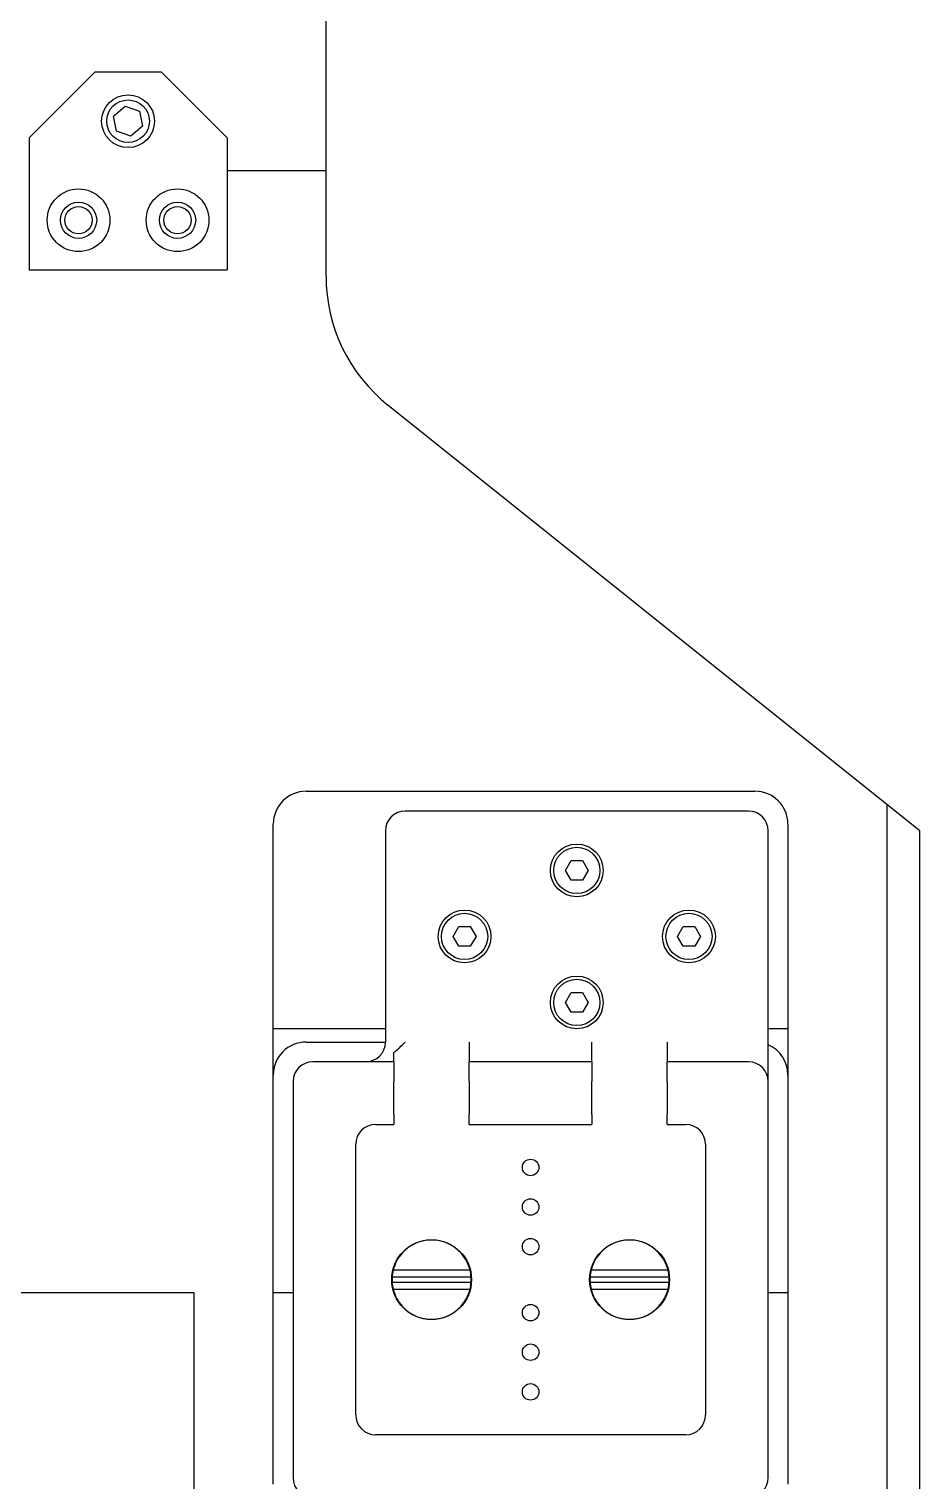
# Model space of a CAD drawing. Header units: millimetres. Extents: x 0 to 7722, y 0 to 5460.
# Drawn here: x 3447.6 to 3582.6, y 1259.1 to 1479.1 of the extents above; entities that cross this region are included whole.
import ezdxf

# ---------------------------------------------------------------- set-up
doc = ezdxf.new("R2010")
doc.units = ezdxf.units.MM
doc.header["$LTSCALE"] = 5
doc.layers.get('0').update_dxf_attribs({"linetype": 'CONTINUOUS'})

msp = doc.modelspace()

# ---------------------------------------------------------------- linework, layer by layer
for p, q in [((3492.632, 1457.589), (3492.632, 1502.589)), ((3447.632, 1462.589), (3457.632, 1472.589)), ((3457.632, 1472.589), (3467.632, 1472.589)), ((3467.632, 1472.589), (3477.632, 1462.589)), ((3460.449, 1465.841), (3462.192, 1467.356)), ((3462.192, 1467.356), (3464.376, 1466.603)), ((3460.889, 1463.574), (3460.449, 1465.841)), ((3464.376, 1466.603), (3464.816, 1464.336)), ((3463.073, 1462.821), (3460.889, 1463.574)), ((3464.816, 1464.336), (3463.073, 1462.821)), ((3447.632, 1462.589), (3447.632, 1442.589)), ((3477.632, 1462.589), (3477.632, 1442.589)), ((3492.632, 1457.589), (3477.632, 1457.589)), ((3492.632, 1457.589), (3477.632, 1457.589)), ((3492.632, 1441.604), (3492.632, 1457.589)), ((3447.632, 1442.589), (3477.632, 1442.589)), ((3577.632, 1361.589), (3502.015, 1422.082)), ((3489.632, 1363.589), (3557.632, 1363.589)), ((3556.632, 1360.589), (3504.632, 1360.589)), ((3582.632, 1357.589), (3577.632, 1361.589)), ((3577.632, 1361.589), (3577.632, 1242.589)), ((3484.632, 1258.589), (3484.632, 1358.589)), ((3501.632, 1357.589), (3501.632, 1325.589)), ((3559.632, 1325.589), (3559.632, 1357.589)), ((3562.632, 1358.589), (3562.632, 1258.589)), ((3582.632, 1242.589), (3582.632, 1357.589)), ((3528.9, 1351.589), (3529.766, 1353.089)), ((3529.766, 1353.089), (3531.498, 1353.089)), ((3531.498, 1353.089), (3532.365, 1351.589)), ((3529.766, 1350.089), (3528.9, 1351.589)), ((3532.365, 1351.589), (3531.498, 1350.089)), ((3531.498, 1350.089), (3529.766, 1350.089)), ((3511.9, 1341.589), (3512.766, 1343.089)), ((3512.766, 1343.089), (3514.498, 1343.089)), ((3514.498, 1343.089), (3515.365, 1341.589)), ((3545.9, 1341.589), (3546.766, 1343.089)), ((3546.766, 1343.089), (3548.498, 1343.089)), ((3548.498, 1343.089), (3549.365, 1341.589)), ((3512.766, 1340.089), (3511.9, 1341.589)), ((3514.498, 1340.089), (3512.766, 1340.089)), ((3515.365, 1341.589), (3514.498, 1340.089)), ((3546.766, 1340.089), (3545.9, 1341.589)), ((3548.498, 1340.089), (3546.766, 1340.089)), ((3549.365, 1341.589), (3548.498, 1340.089)), ((3528.9, 1331.589), (3529.766, 1333.089)), ((3529.766, 1333.089), (3531.498, 1333.089)), ((3531.498, 1333.089), (3532.365, 1331.589)), ((3529.766, 1330.089), (3528.9, 1331.589)), ((3532.365, 1331.589), (3531.498, 1330.089)), ((3531.498, 1330.089), (3529.766, 1330.089)), ((3501.632, 1327.589), (3484.632, 1327.589)), ((3562.632, 1327.589), (3559.632, 1327.589)), ((3489.632, 1325.589), (3501.632, 1325.589)), ((3514.332, 1325.589), (3514.332, 1322.589)), ((3532.932, 1322.589), (3532.932, 1325.589)), ((3544.332, 1325.589), (3544.332, 1322.589)), ((3559.632, 1319.589), (3559.632, 1325.589)), ((3502.932, 1322.589), (3490.632, 1322.589)), ((3502.932, 1322.589), (3502.932, 1319.589)), ((3514.332, 1319.589), (3514.332, 1322.589)), ((3532.932, 1322.589), (3514.332, 1322.589)), ((3532.932, 1322.589), (3532.932, 1319.589)), ((3544.332, 1319.589), (3544.332, 1322.589)), ((3556.632, 1322.589), (3544.332, 1322.589)), ((3487.632, 1319.589), (3487.632, 1259.589)), ((3502.932, 1314.589), (3502.932, 1319.589)), ((3514.332, 1319.589), (3514.332, 1314.589)), ((3532.932, 1314.589), (3532.932, 1319.589)), ((3544.332, 1319.589), (3544.332, 1314.589)), ((3559.632, 1259.589), (3559.632, 1319.589)), ((3502.932, 1314.589), (3502.932, 1313.089)), ((3514.332, 1313.089), (3514.332, 1314.589)), ((3532.932, 1314.589), (3532.932, 1313.089)), ((3544.332, 1313.089), (3544.332, 1314.589)), ((3500.132, 1313.089), (3502.932, 1313.089)), ((3514.332, 1313.089), (3532.932, 1313.089)), ((3544.332, 1313.089), (3547.132, 1313.089)), ((3497.132, 1269.089), (3497.132, 1310.089)), ((3550.132, 1310.089), (3550.132, 1269.089)), ((3502.649, 1290.039), (3514.616, 1290.039)), ((3514.616, 1289.139), (3502.649, 1289.139)), ((3514.455, 1291.039), (3502.81, 1291.039)), ((3532.649, 1290.039), (3544.616, 1290.039)), ((3544.616, 1289.139), (3532.649, 1289.139)), ((3544.455, 1291.039), (3532.81, 1291.039)), ((3472.632, 1287.589), (3395.132, 1287.589)), ((3472.632, 1237.589), (3472.632, 1287.589)), ((3487.632, 1287.589), (3484.632, 1287.589)), ((3502.81, 1288.139), (3514.455, 1288.139)), ((3532.81, 1288.139), (3544.455, 1288.139)), ((3562.632, 1287.589), (3559.632, 1287.589)), ((3547.132, 1266.089), (3500.132, 1266.089))]:
    msp.add_line(p, q)
for centre, radius in [((3462.632, 1465.089), 4), ((3462.632, 1465.089), 3.233), ((3455.132, 1450.089), 4.75), ((3470.132, 1450.089), 4.75), ((3455.132, 1450.089), 2.75), ((3455.132, 1450.089), 2.067), ((3470.132, 1450.089), 2.75), ((3470.132, 1450.089), 2.067), ((3530.632, 1351.589), 4), ((3530.632, 1351.589), 3.5), ((3513.632, 1341.589), 4), ((3513.632, 1341.589), 3.5), ((3547.632, 1341.589), 4), ((3547.632, 1341.589), 3.5), ((3530.632, 1331.589), 4), ((3530.632, 1331.589), 3.5), ((3523.632, 1306.589), 1.25), ((3523.632, 1300.589), 1.25), ((3508.632, 1289.589), 6.05), ((3523.632, 1294.589), 1.25), ((3538.632, 1289.589), 6.05), ((3523.632, 1284.589), 1.25), ((3523.632, 1278.589), 1.25), ((3523.632, 1272.589), 1.25)]:
    msp.add_circle(centre, radius)
for centre, radius, start, end in [((3517.632, 1441.604), 25, 180, 231.34019), ((3489.632, 1358.589), 5, 90, 180), ((3557.632, 1358.589), 5, 0, 90), ((3504.632, 1357.589), 3, 90, 180), ((3556.632, 1357.589), 3, 0, 90), ((3489.632, 1320.589), 5, 90, 180), ((3498.632, 1325.589), 3, 270, 0), ((3557.632, 1320.589), 5, 0, 66.42182), ((3490.632, 1319.589), 3, 90, 180), ((3556.632, 1319.589), 3, 0, 90), ((3500.132, 1310.089), 3, 90, 180), ((3547.132, 1310.089), 3, 0, 90), ((3508.632, 1289.589), 6, 35.09963, 144.90037), ((3538.632, 1289.589), 6, 35.09963, 144.90037), ((3508.632, 1289.589), 6, 175.69878, 184.30122), ((3508.632, 1289.589), 6, 166.01507, 175.69878), ((3508.632, 1289.589), 6, 184.30122, 193.98493), ((3508.632, 1289.589), 6, 4.30122, 13.98493), ((3508.632, 1289.589), 6, 346.01507, 355.69878), ((3508.632, 1289.589), 6, 355.69878, 4.30122), ((3538.632, 1289.589), 6, 175.69878, 184.30122), ((3538.632, 1289.589), 6, 166.01507, 175.69878), ((3538.632, 1289.589), 6, 184.30122, 193.98493), ((3538.632, 1289.589), 6, 4.30122, 13.98493), ((3538.632, 1289.589), 6, 346.01507, 355.69878), ((3538.632, 1289.589), 6, 355.69878, 4.30122), ((3508.632, 1289.589), 6, 215.09963, 324.90037), ((3538.632, 1289.589), 6, 215.09963, 324.90037), ((3500.132, 1269.089), 3, 180, 270), ((3547.132, 1269.089), 3, 270, 0), ((3490.632, 1259.589), 3, 180, 270), ((3556.632, 1259.589), 3, 270, 0)]:
    msp.add_arc(centre, radius, start, end)
for points, knots in [([(3502.932, 1324.011), (3503.048, 1324.103), (3503.162, 1324.198), (3503.76, 1324.715), (3504.217, 1325.173), (3504.632, 1325.589)], [1.88157396, 1.88157396, 1.88157396, 1.88157396, 1.92233063, 1.92233063, 2.09867486, 2.09867486, 2.09867486, 2.09867486]), ([(3502.932, 1322.589), (3502.932, 1322.625), (3502.932, 1322.679), (3502.932, 1322.973), (3502.932, 1323.231), (3502.932, 1323.649), (3502.932, 1323.823), (3502.932, 1324.011)], [-1.37642734, -1.37642734, -1.37642734, -1.37642734, -1.25764177, -1.25764177, -1.13680166, -1.13680166, -1.07332256, -1.07332256, -1.07332256, -1.07332256]), ([(3503.724, 1293.039), (3503.56, 1292.806), (3503.402, 1292.543), (3503.147, 1292.037), (3503.049, 1291.795), (3502.921, 1291.435), (3502.877, 1291.286), (3502.822, 1291.088), (3502.81, 1291.039), (3502.81, 1291.039)], [0.3915715, 0.3915715, 0.3915715, 0.3915715, 0.47686444, 0.47686444, 0.56215738, 0.56215738, 0.6367556, 0.6367556, 0.71135383, 0.71135383, 0.71135383, 0.71135383]), ([(3514.455, 1291.039), (3514.455, 1291.039), (3514.443, 1291.088), (3514.388, 1291.286), (3514.344, 1291.435), (3514.216, 1291.795), (3514.118, 1292.037), (3513.863, 1292.543), (3513.705, 1292.806), (3513.541, 1293.039)], [0.7092227, 0.7092227, 0.7092227, 0.7092227, 0.78382092, 0.78382092, 0.85841915, 0.85841915, 0.94371209, 0.94371209, 1.02900503, 1.02900503, 1.02900503, 1.02900503]), ([(3533.724, 1293.039), (3533.56, 1292.806), (3533.402, 1292.543), (3533.147, 1292.037), (3533.049, 1291.795), (3532.921, 1291.435), (3532.877, 1291.286), (3532.822, 1291.088), (3532.81, 1291.039), (3532.81, 1291.039)], [1.09866307, 1.09866307, 1.09866307, 1.09866307, 1.18395601, 1.18395601, 1.26924895, 1.26924895, 1.34384718, 1.34384718, 1.4184454, 1.4184454, 1.4184454, 1.4184454]), ([(3544.455, 1291.039), (3544.455, 1291.039), (3544.443, 1291.088), (3544.388, 1291.286), (3544.344, 1291.435), (3544.216, 1291.795), (3544.118, 1292.037), (3543.863, 1292.543), (3543.705, 1292.806), (3543.541, 1293.039)], [0, 0, 0, 0, 0.07459822, 0.07459822, 0.14919645, 0.14919645, 0.23448939, 0.23448939, 0.31978233, 0.31978233, 0.31978233, 0.31978233]), ([(3502.81, 1288.139), (3502.81, 1288.139), (3502.822, 1288.089), (3502.877, 1287.891), (3502.921, 1287.742), (3503.049, 1287.382), (3503.147, 1287.14), (3503.402, 1286.635), (3503.56, 1286.371), (3503.724, 1286.139)], [0, 0, 0, 0, 0.07459822, 0.07459822, 0.14919645, 0.14919645, 0.23448939, 0.23448939, 0.31978233, 0.31978233, 0.31978233, 0.31978233]), ([(3513.541, 1286.139), (3513.705, 1286.371), (3513.863, 1286.635), (3514.118, 1287.14), (3514.216, 1287.382), (3514.344, 1287.742), (3514.388, 1287.891), (3514.443, 1288.089), (3514.455, 1288.139), (3514.455, 1288.139)], [1.09866307, 1.09866307, 1.09866307, 1.09866307, 1.18395601, 1.18395601, 1.26924895, 1.26924895, 1.34384718, 1.34384718, 1.4184454, 1.4184454, 1.4184454, 1.4184454]), ([(3532.81, 1288.139), (3532.81, 1288.139), (3532.822, 1288.089), (3532.877, 1287.891), (3532.921, 1287.742), (3533.049, 1287.382), (3533.147, 1287.14), (3533.402, 1286.635), (3533.56, 1286.371), (3533.724, 1286.139)], [0.7092227, 0.7092227, 0.7092227, 0.7092227, 0.78382092, 0.78382092, 0.85841915, 0.85841915, 0.94371209, 0.94371209, 1.02900503, 1.02900503, 1.02900503, 1.02900503]), ([(3543.541, 1286.139), (3543.705, 1286.371), (3543.863, 1286.635), (3544.118, 1287.14), (3544.216, 1287.382), (3544.344, 1287.742), (3544.388, 1287.891), (3544.443, 1288.089), (3544.455, 1288.139), (3544.455, 1288.139)], [0.3915715, 0.3915715, 0.3915715, 0.3915715, 0.47686444, 0.47686444, 0.56215738, 0.56215738, 0.6367556, 0.6367556, 0.71135383, 0.71135383, 0.71135383, 0.71135383])]:
    msp.add_open_spline(points, degree=3, knots=knots)

doc.saveas('drawing.dxf')
